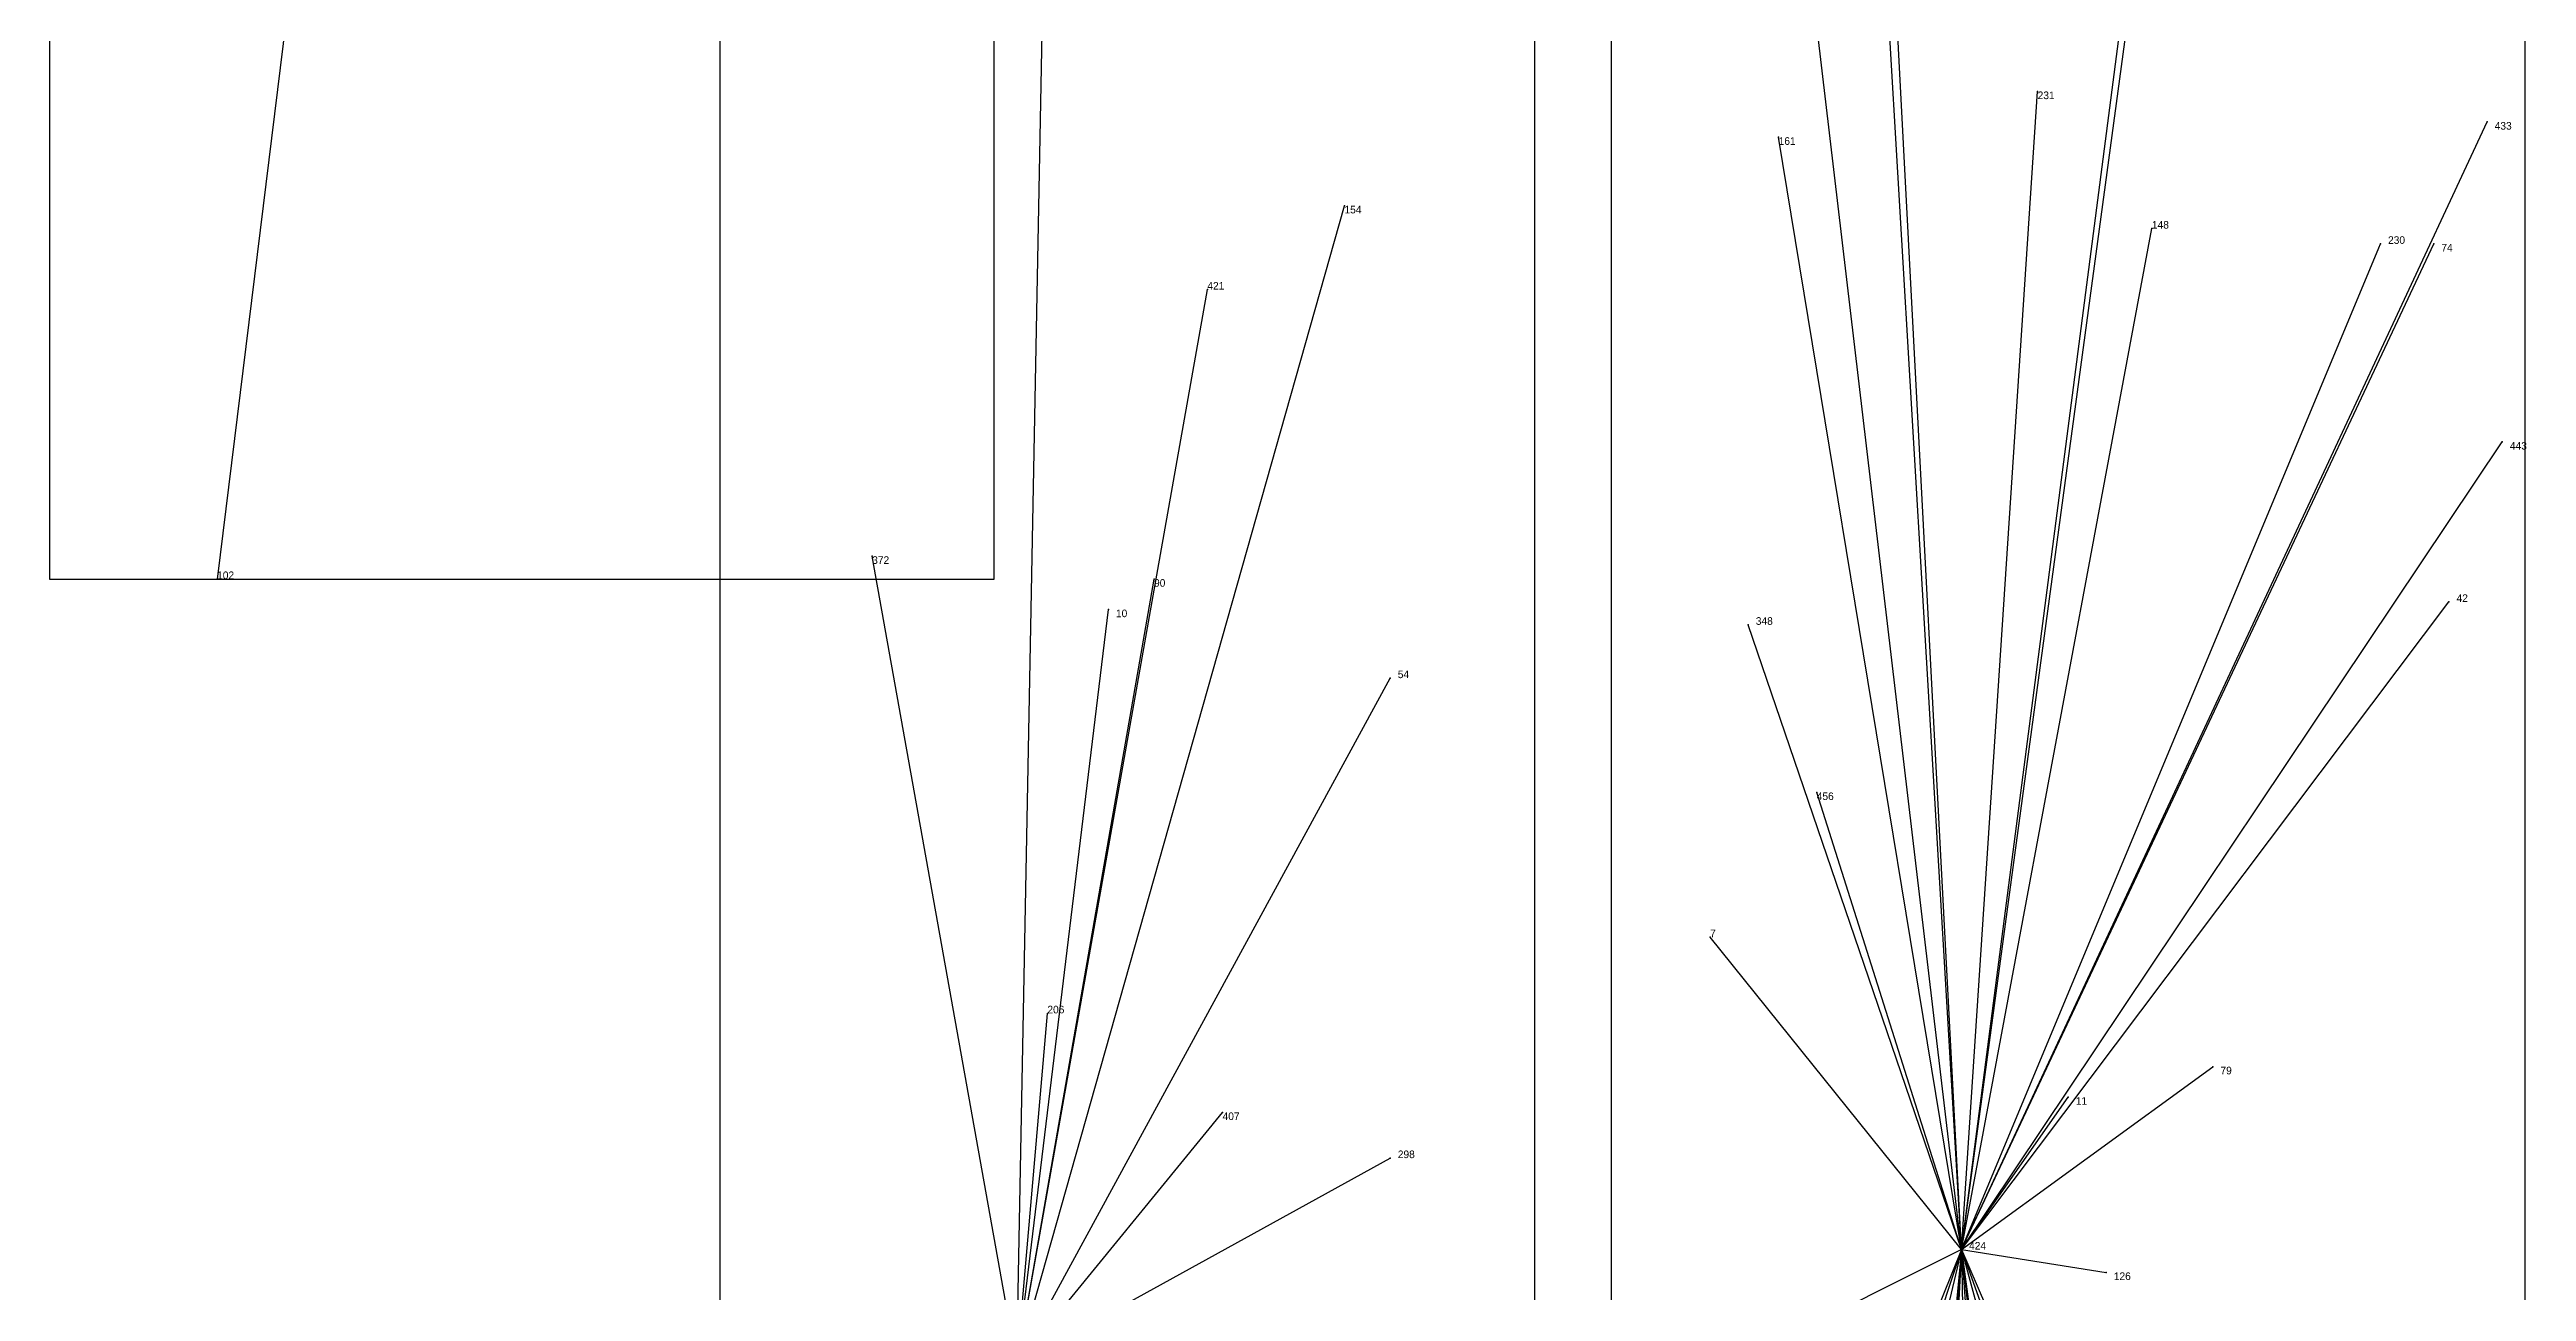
# Model space of a CAD drawing. Extents: x 0 to 1, y 0 to 1.
# Drawn here: x 0.003 to 0.3282, y 0.3085 to 0.4715 of the extents above; entities that cross this region are included whole.
import ezdxf

# ---------------------------------------------------------------- set-up
doc = ezdxf.new("R2010")
doc.units = 0
for name, color, linetype in [('Clients', 3, 'CONTINUOUS'), ('Facilities', 3, 'CONTINUOUS'), ('Facilities_lines', 3, 'CONTINUOUS'), ('Min_max_boxes', 1, 'CONTINUOUS'), ('Normals', 1, 'CONTINUOUS'), ('Source_points', 5, 'CONTINUOUS'), ('Text', 3, 'CONTINUOUS')]:
    doc.layers.add(name, color=color, linetype=linetype)

msp = doc.modelspace()

# ---------------------------------------------------------------- linework, layer by layer
at = {"layer": 'Clients', "color": 5}
for p in [(0.264, 0.466), (0.323, 0.462), (0.23, 0.46), (0.173, 0.451), (0.279, 0.448), (0.309, 0.446), (0.316, 0.446), (0.155, 0.44), (0.325, 0.42), (0.111, 0.405), (0.025, 0.402), (0.148, 0.402), (0.142, 0.398), (0.318, 0.399), (0.226, 0.396), (0.179, 0.389), (0.235, 0.374), (0.221, 0.355), (0.134, 0.345), (0.287, 0.338), (0.157, 0.332), (0.268, 0.334), (0.179, 0.326), (0.273, 0.311)]:
    msp.add_point(p, dxfattribs=at)
at = {"layer": 'Facilities', "color": 3}
msp.add_point((0.254, 0.314), dxfattribs=at)
at = {"layer": 'Facilities_lines', "color": 3}
for p, q in [((0.061, 0.694), (0.025, 0.402)), ((0.254, 0.314), (0.287, 0.568)), ((0.254, 0.314), (0.285, 0.543)), ((0.254, 0.314), (0.243, 0.524)), ((0.13, 0.299), (0.134, 0.511)), ((0.254, 0.314), (0.232, 0.5)), ((0.254, 0.314), (0.243, 0.5)), ((0.254, 0.314), (0.264, 0.466)), ((0.254, 0.314), (0.323, 0.462)), ((0.254, 0.314), (0.23, 0.46)), ((0.13, 0.299), (0.173, 0.451)), ((0.254, 0.314), (0.279, 0.448)), ((0.254, 0.314), (0.316, 0.446)), ((0.254, 0.314), (0.309, 0.446)), ((0.13, 0.299), (0.155, 0.44)), ((0.254, 0.314), (0.325, 0.42)), ((0.13, 0.299), (0.111, 0.405)), ((0.13, 0.299), (0.148, 0.402)), ((0.13, 0.299), (0.142, 0.398)), ((0.254, 0.314), (0.318, 0.399)), ((0.254, 0.314), (0.226, 0.396)), ((0.13, 0.299), (0.179, 0.389)), ((0.254, 0.314), (0.235, 0.374)), ((0.254, 0.314), (0.221, 0.355)), ((0.13, 0.299), (0.134, 0.345)), ((0.254, 0.314), (0.287, 0.338)), ((0.13, 0.299), (0.157, 0.332)), ((0.254, 0.314), (0.268, 0.334)), ((0.13, 0.299), (0.179, 0.326)), ((0.254, 0.314), (0.208, 0.2)), ((0.254, 0.314), (0.22, 0.297)), ((0.254, 0.314), (0.228, 0.204)), ((0.254, 0.314), (0.234, 0.254)), ((0.254, 0.314), (0.235, 0.114)), ((0.254, 0.314), (0.242, 0.086)), ((0.254, 0.314), (0.244, 0.163)), ((0.254, 0.314), (0.265, 0.233)), ((0.254, 0.314), (0.285, 0.03)), ((0.254, 0.314), (0.273, 0.311)), ((0.254, 0.314), (0.27, 0.094)), ((0.254, 0.314), (0.312, 0.18)), ((0.254, 0.314), (0.257, 0.136)), ((0.254, 0.314), (0.328, 0.042)), ((0.254, 0.314), (0.283, 0.083)), ((0.254, 0.314), (0.279, 0.244))]:
    msp.add_line(p, q, dxfattribs=at)
at = {"layer": 'Min_max_boxes', "color": 1}
for p, q in [((0.003, 0.999), (0.003, 0.402)), ((0.003, 0.999), (0.003, 0.402)), ((0.127, 0.402), (0.127, 0.999)), ((0.127, 0.402), (0.127, 0.999)), ((0.208, 0.568), (0.208, 0.03)), ((0.208, 0.568), (0.208, 0.03)), ((0.328, 0.03), (0.328, 0.568)), ((0.328, 0.03), (0.328, 0.568)), ((0.091, 0.511), (0.091, 0.036)), ((0.091, 0.511), (0.091, 0.036)), ((0.198, 0.036), (0.198, 0.511)), ((0.198, 0.036), (0.198, 0.511)), ((0.003, 0.402), (0.127, 0.402)), ((0.003, 0.402), (0.127, 0.402)), ((0.003, 0.402), (0.003, 0.402)), ((0.127, 0.402), (0.127, 0.402))]:
    msp.add_line(p, q, dxfattribs=at)
at = {"layer": 'Normals', "color": 1}
for p, q in [((0.264, 0.466), (0.264, 0.466, 0.1)), ((0.323, 0.462), (0.323, 0.462, 0.1)), ((0.23, 0.46), (0.23, 0.46, 0.1)), ((0.173, 0.451), (0.173, 0.451, 0.1)), ((0.279, 0.448), (0.279, 0.448, 0.1)), ((0.309, 0.446), (0.309, 0.446, 0.1)), ((0.316, 0.446), (0.316, 0.446, 0.1)), ((0.155, 0.44), (0.155, 0.44, 0.1)), ((0.325, 0.42), (0.325, 0.42, 0.1)), ((0.111, 0.405), (0.111, 0.405, 0.1)), ((0.025, 0.402), (0.025, 0.402, 0.1)), ((0.148, 0.402), (0.148, 0.402, 0.1)), ((0.142, 0.398), (0.142, 0.398, 0.1)), ((0.318, 0.399), (0.318, 0.399, 0.1)), ((0.226, 0.396), (0.226, 0.396, 0.1)), ((0.179, 0.389), (0.179, 0.389, 0.1)), ((0.235, 0.374), (0.235, 0.374, 0.1)), ((0.221, 0.355), (0.221, 0.355, 0.1)), ((0.134, 0.345), (0.134, 0.345, 0.1)), ((0.287, 0.338), (0.287, 0.338, 0.1)), ((0.157, 0.332), (0.157, 0.332, 0.1)), ((0.268, 0.334), (0.268, 0.334, 0.1)), ((0.179, 0.326), (0.179, 0.326, 0.1)), ((0.254, 0.314), (0.254, 0.314, 0.1)), ((0.273, 0.311), (0.273, 0.311, 0.1))]:
    msp.add_line(p, q, dxfattribs=at)
at = {"layer": 'Source_points', "color": 5}
for p in [(0.264, 0.466), (0.323, 0.462), (0.23, 0.46), (0.173, 0.451), (0.279, 0.448), (0.309, 0.446), (0.316, 0.446), (0.155, 0.44), (0.325, 0.42), (0.111, 0.405), (0.025, 0.402), (0.148, 0.402), (0.142, 0.398), (0.318, 0.399), (0.226, 0.396), (0.179, 0.389), (0.235, 0.374), (0.221, 0.355), (0.134, 0.345), (0.287, 0.338), (0.157, 0.332), (0.268, 0.334), (0.179, 0.326), (0.254, 0.314), (0.273, 0.311)]:
    msp.add_point(p, dxfattribs=at)

# ---------------------------------------------------------------- texts
at = {"layer": 'Text', "color": 3}
for s, p in [('231', (0.264, 0.465)), ('433', (0.324, 0.461)), ('161', (0.23, 0.459)), ('154', (0.173, 0.45)), ('148', (0.279, 0.448)), ('230', (0.31, 0.446)), ('74', (0.317, 0.445)), ('421', (0.155, 0.44)), ('443', (0.326, 0.419)), ('372', (0.111, 0.404)), ('102', (0.025, 0.402)), ('90', (0.148, 0.401)), ('42', (0.319, 0.399)), ('10', (0.143, 0.397)), ('348', (0.227, 0.396)), ('54', (0.18, 0.389)), ('456', (0.235, 0.373)), ('7', (0.221, 0.355)), ('206', (0.134, 0.345)), ('79', (0.288, 0.337)), ('407', (0.157, 0.331)), ('11', (0.269, 0.333)), ('298', (0.18, 0.326)), ('424', (0.255, 0.314)), ('126', (0.274, 0.31))]:
    msp.add_text(s, height=0.001, dxfattribs=at).set_placement(p)

doc.saveas('drawing.dxf')
